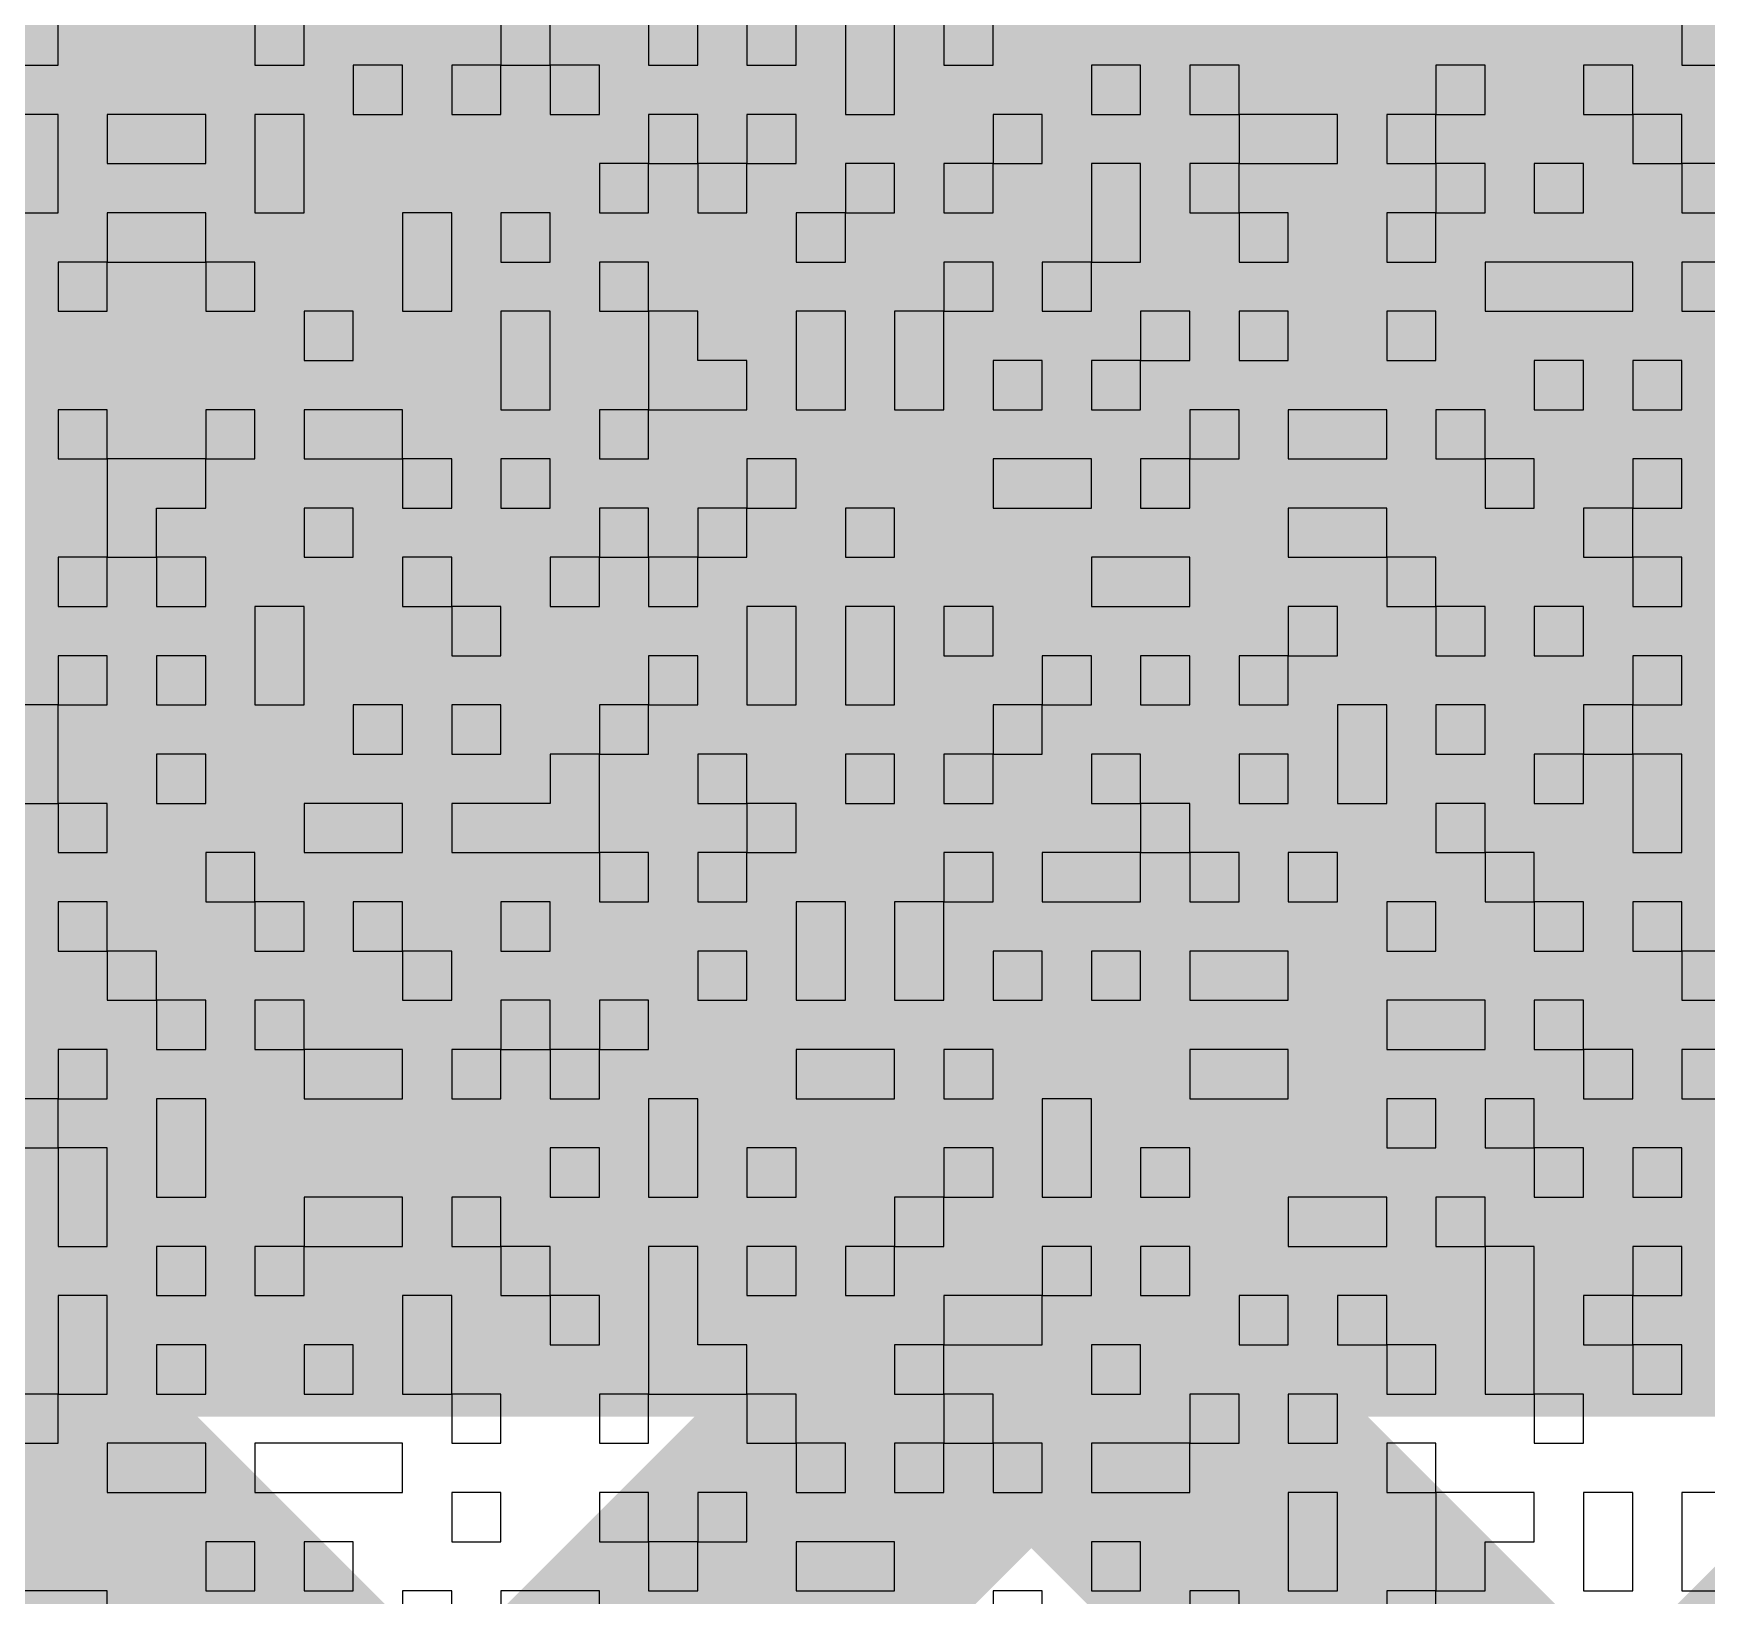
# Model space of a CAD drawing. Header units: millimetres. Extents: x -0.24 to 2.5, y 0 to 2.55.
# Drawn here: x 0.98624 to 1.02667, y 0.44068 to 0.47842 of the extents above; entities that cross this region are included whole.
import ezdxf

# ---------------------------------------------------------------- set-up
doc = ezdxf.new("R2010")
doc.units = ezdxf.units.MM
doc.header["$MEASUREMENT"] = 0
for name, color, linetype in [('BottomLayer', 5, 'Continuous'), ('TopLayer', 1, 'Continuous'), ('TopOverlay', 2, 'Continuous')]:
    doc.layers.add(name, color=color, linetype=linetype)

msp = doc.modelspace()

# ---------------------------------------------------------------- hatches: boundary and pattern name
at = {"layer": 'BottomLayer'}
for points in [[(0.829172, 0.651291), (0.834828, 0.656948), (1.060948, 0.430828), (1.055291, 0.425172)], [(0.829172, 0.623007), (0.834828, 0.628664), (1.037385, 0.426108), (1.031728, 0.420451)], [(0.829172, 0.594723), (0.834828, 0.60038), (1.024719, 0.410489), (1.019062, 0.404832)], [(0.834828, 0.322871), (0.829172, 0.328528), (1.082876, 0.582232), (1.088533, 0.576575)], [(0.834828, 0.294586), (0.829172, 0.300243), (1.096908, 0.56798), (1.102565, 0.562323)], [(0.834828, 0.266302), (0.829172, 0.271959), (1.117172, 0.559959), (1.122828, 0.554302)], [(0.834828, 0.238018), (0.829172, 0.243675), (1.132325, 0.546828), (1.137982, 0.541172)]]:
    msp.add_hatch(color=5, dxfattribs=at).paths.add_polyline_path(points)
at = {"layer": 'TopLayer'}
for points in [[(0.989, 0.445), (1.121, 0.445), (1.121, 0.61), (0.989, 0.61)], [(0.782, 0.445), (1.022, 0.445), (1.022, 0.478), (0.782, 0.478)]]:
    msp.add_hatch(color=1, dxfattribs=at).paths.add_polyline_path(points)

# ---------------------------------------------------------------- linework, layer by layer
at = {"layer": 'TopOverlay'}
for p, q in [((0.986833, 0.477658), (0.986833, 0.478847)), ((0.99159, 0.478847), (0.99159, 0.477658)), ((0.992779, 0.477658), (0.992779, 0.478847)), ((0.997536, 0.478847), (0.997536, 0.477658)), ((0.998725, 0.477658), (0.998725, 0.478847)), ((1.001104, 0.478847), (1.001104, 0.477658)), ((1.002293, 0.477658), (1.002293, 0.478847)), ((1.003482, 0.478847), (1.003482, 0.477658)), ((1.004671, 0.477658), (1.004671, 0.478847)), ((1.005861, 0.478847), (1.005861, 0.477658)), ((1.00705, 0.477658), (1.00705, 0.478847)), ((1.008239, 0.478847), (1.008239, 0.477658)), ((1.009429, 0.477658), (1.009429, 0.478847)), ((1.026078, 0.478847), (1.026078, 0.477658)), ((0.985644, 0.477658), (0.986833, 0.477658)), ((0.99159, 0.477658), (0.992779, 0.477658)), ((0.995158, 0.477658), (0.993968, 0.477658)), ((0.993968, 0.477658), (0.993968, 0.476469)), ((0.995158, 0.476469), (0.995158, 0.477658)), ((0.997536, 0.477658), (0.996347, 0.477658)), ((0.996347, 0.477658), (0.996347, 0.476469)), ((0.997536, 0.477658), (0.998725, 0.477658)), ((0.997536, 0.476469), (0.997536, 0.477658)), ((0.998725, 0.477658), (0.998725, 0.476469)), ((0.999915, 0.477658), (0.998725, 0.477658)), ((0.999915, 0.476469), (0.999915, 0.477658)), ((1.001104, 0.477658), (1.002293, 0.477658)), ((1.003482, 0.477658), (1.004671, 0.477658)), ((1.005861, 0.477658), (1.005861, 0.476469)), ((1.00705, 0.476469), (1.00705, 0.477658)), ((1.008239, 0.477658), (1.009429, 0.477658)), ((1.012996, 0.477658), (1.011807, 0.477658)), ((1.011807, 0.477658), (1.011807, 0.476469)), ((1.012996, 0.476469), (1.012996, 0.477658)), ((1.015375, 0.477658), (1.014186, 0.477658)), ((1.014186, 0.477658), (1.014186, 0.476469)), ((1.015375, 0.476469), (1.015375, 0.477658)), ((1.021321, 0.477658), (1.020132, 0.477658)), ((1.020132, 0.477658), (1.020132, 0.476469)), ((1.021321, 0.476469), (1.021321, 0.477658)), ((1.024889, 0.477658), (1.0237, 0.477658)), ((1.0237, 0.477658), (1.0237, 0.476469)), ((1.024889, 0.476469), (1.024889, 0.477658)), ((1.026078, 0.477658), (1.027267, 0.477658)), ((0.986833, 0.476469), (0.985644, 0.476469)), ((0.986833, 0.47528), (0.986833, 0.476469)), ((0.990401, 0.476469), (0.988022, 0.476469)), ((0.988022, 0.476469), (0.988022, 0.47528)), ((0.990401, 0.47528), (0.990401, 0.476469)), ((0.992779, 0.476469), (0.99159, 0.476469)), ((0.99159, 0.476469), (0.99159, 0.47528)), ((0.992779, 0.47528), (0.992779, 0.476469)), ((0.993968, 0.476469), (0.995158, 0.476469)), ((0.996347, 0.476469), (0.997536, 0.476469)), ((0.998725, 0.476469), (0.999915, 0.476469)), ((1.002293, 0.476469), (1.001104, 0.476469)), ((1.001104, 0.476469), (1.001104, 0.47528)), ((1.002293, 0.47528), (1.002293, 0.476469)), ((1.004671, 0.476469), (1.003482, 0.476469)), ((1.003482, 0.476469), (1.003482, 0.47528)), ((1.004671, 0.47528), (1.004671, 0.476469)), ((1.005861, 0.476469), (1.00705, 0.476469)), ((1.010618, 0.476469), (1.009429, 0.476469)), ((1.009429, 0.476469), (1.009429, 0.47528)), ((1.010618, 0.47528), (1.010618, 0.476469)), ((1.011807, 0.476469), (1.012996, 0.476469)), ((1.014186, 0.476469), (1.015375, 0.476469)), ((1.015375, 0.476469), (1.015375, 0.47528)), ((1.017753, 0.476469), (1.015375, 0.476469)), ((1.017753, 0.47528), (1.017753, 0.476469)), ((1.020132, 0.476469), (1.018943, 0.476469)), ((1.018943, 0.476469), (1.018943, 0.47528)), ((1.020132, 0.476469), (1.021321, 0.476469)), ((1.020132, 0.47528), (1.020132, 0.476469)), ((1.0237, 0.476469), (1.024889, 0.476469)), ((1.024889, 0.476469), (1.024889, 0.47528)), ((1.026078, 0.476469), (1.024889, 0.476469)), ((1.026078, 0.47528), (1.026078, 0.476469)), ((0.986833, 0.47409), (0.986833, 0.47528)), ((0.988022, 0.47528), (0.990401, 0.47528)), ((0.99159, 0.47528), (0.99159, 0.47409)), ((0.992779, 0.47409), (0.992779, 0.47528)), ((1.001104, 0.47528), (0.999915, 0.47528)), ((0.999915, 0.47528), (0.999915, 0.47409)), ((1.001104, 0.47528), (1.002293, 0.47528)), ((1.001104, 0.47409), (1.001104, 0.47528)), ((1.002293, 0.47528), (1.002293, 0.47409)), ((1.003482, 0.47528), (1.002293, 0.47528)), ((1.003482, 0.47528), (1.004671, 0.47528)), ((1.003482, 0.47409), (1.003482, 0.47528)), ((1.00705, 0.47528), (1.005861, 0.47528)), ((1.005861, 0.47528), (1.005861, 0.47409)), ((1.00705, 0.47409), (1.00705, 0.47528)), ((1.009429, 0.47528), (1.008239, 0.47528)), ((1.008239, 0.47528), (1.008239, 0.47409)), ((1.009429, 0.47528), (1.010618, 0.47528)), ((1.009429, 0.47409), (1.009429, 0.47528)), ((1.012996, 0.47528), (1.011807, 0.47528)), ((1.011807, 0.47528), (1.011807, 0.47409)), ((1.012996, 0.47409), (1.012996, 0.47528)), ((1.015375, 0.47528), (1.014186, 0.47528)), ((1.014186, 0.47528), (1.014186, 0.47409)), ((1.015375, 0.47528), (1.017753, 0.47528)), ((1.015375, 0.47409), (1.015375, 0.47528)), ((1.018943, 0.47528), (1.020132, 0.47528)), ((1.020132, 0.47528), (1.020132, 0.47409)), ((1.021321, 0.47528), (1.020132, 0.47528)), ((1.021321, 0.47409), (1.021321, 0.47528)), ((1.0237, 0.47528), (1.02251, 0.47528)), ((1.02251, 0.47528), (1.02251, 0.47409)), ((1.0237, 0.47409), (1.0237, 0.47528)), ((1.024889, 0.47528), (1.026078, 0.47528)), ((1.026078, 0.47528), (1.026078, 0.47409)), ((1.027267, 0.47528), (1.026078, 0.47528)), ((0.985644, 0.47409), (0.986833, 0.47409)), ((0.990401, 0.47409), (0.988022, 0.47409)), ((0.988022, 0.47409), (0.988022, 0.472901)), ((0.990401, 0.472901), (0.990401, 0.47409)), ((0.99159, 0.47409), (0.992779, 0.47409)), ((0.996347, 0.47409), (0.995158, 0.47409)), ((0.995158, 0.47409), (0.995158, 0.472901)), ((0.996347, 0.472901), (0.996347, 0.47409)), ((0.998725, 0.47409), (0.997536, 0.47409)), ((0.997536, 0.47409), (0.997536, 0.472901)), ((0.998725, 0.472901), (0.998725, 0.47409)), ((0.999915, 0.47409), (1.001104, 0.47409)), ((1.002293, 0.47409), (1.003482, 0.47409)), ((1.005861, 0.47409), (1.004671, 0.47409)), ((1.004671, 0.47409), (1.004671, 0.472901)), ((1.005861, 0.47409), (1.00705, 0.47409)), ((1.005861, 0.472901), (1.005861, 0.47409)), ((1.008239, 0.47409), (1.009429, 0.47409)), ((1.011807, 0.47409), (1.011807, 0.472901)), ((1.012996, 0.472901), (1.012996, 0.47409)), ((1.014186, 0.47409), (1.015375, 0.47409)), ((1.015375, 0.47409), (1.015375, 0.472901)), ((1.016564, 0.47409), (1.015375, 0.47409)), ((1.016564, 0.472901), (1.016564, 0.47409)), ((1.020132, 0.47409), (1.018943, 0.47409)), ((1.018943, 0.47409), (1.018943, 0.472901)), ((1.020132, 0.47409), (1.021321, 0.47409)), ((1.020132, 0.472901), (1.020132, 0.47409)), ((1.02251, 0.47409), (1.0237, 0.47409)), ((1.026078, 0.47409), (1.027267, 0.47409)), ((0.988022, 0.472901), (0.986833, 0.472901)), ((0.986833, 0.472901), (0.986833, 0.471712)), ((0.988022, 0.472901), (0.990401, 0.472901)), ((0.988022, 0.471712), (0.988022, 0.472901)), ((0.990401, 0.472901), (0.990401, 0.471712)), ((0.99159, 0.472901), (0.990401, 0.472901)), ((0.99159, 0.471712), (0.99159, 0.472901)), ((0.995158, 0.472901), (0.995158, 0.471712)), ((0.996347, 0.471712), (0.996347, 0.472901)), ((0.997536, 0.472901), (0.998725, 0.472901)), ((1.001104, 0.472901), (0.999915, 0.472901)), ((0.999915, 0.472901), (0.999915, 0.471712)), ((1.001104, 0.471712), (1.001104, 0.472901)), ((1.004671, 0.472901), (1.005861, 0.472901)), ((1.009429, 0.472901), (1.008239, 0.472901)), ((1.008239, 0.472901), (1.008239, 0.471712)), ((1.009429, 0.471712), (1.009429, 0.472901)), ((1.011807, 0.472901), (1.010618, 0.472901)), ((1.010618, 0.472901), (1.010618, 0.471712)), ((1.011807, 0.472901), (1.012996, 0.472901)), ((1.011807, 0.471712), (1.011807, 0.472901)), ((1.015375, 0.472901), (1.016564, 0.472901)), ((1.018943, 0.472901), (1.020132, 0.472901)), ((1.024889, 0.472901), (1.021321, 0.472901)), ((1.021321, 0.472901), (1.021321, 0.471712)), ((1.024889, 0.471712), (1.024889, 0.472901)), ((1.027267, 0.472901), (1.026078, 0.472901)), ((1.026078, 0.472901), (1.026078, 0.471712)), ((0.986833, 0.471712), (0.988022, 0.471712)), ((0.990401, 0.471712), (0.99159, 0.471712)), ((0.993968, 0.471712), (0.992779, 0.471712)), ((0.992779, 0.471712), (0.992779, 0.470523)), ((0.993968, 0.470523), (0.993968, 0.471712)), ((0.995158, 0.471712), (0.996347, 0.471712)), ((0.998725, 0.471712), (0.997536, 0.471712)), ((0.997536, 0.471712), (0.997536, 0.470523)), ((0.998725, 0.470523), (0.998725, 0.471712)), ((0.999915, 0.471712), (1.001104, 0.471712)), ((1.001104, 0.471712), (1.001104, 0.470523)), ((1.002293, 0.471712), (1.001104, 0.471712)), ((1.002293, 0.470523), (1.002293, 0.471712)), ((1.005861, 0.471712), (1.004671, 0.471712)), ((1.004671, 0.471712), (1.004671, 0.470523)), ((1.005861, 0.470523), (1.005861, 0.471712)), ((1.008239, 0.471712), (1.00705, 0.471712)), ((1.00705, 0.471712), (1.00705, 0.470523)), ((1.008239, 0.471712), (1.009429, 0.471712)), ((1.008239, 0.470523), (1.008239, 0.471712)), ((1.010618, 0.471712), (1.011807, 0.471712)), ((1.014186, 0.471712), (1.012996, 0.471712)), ((1.012996, 0.471712), (1.012996, 0.470523)), ((1.014186, 0.470523), (1.014186, 0.471712)), ((1.016564, 0.471712), (1.015375, 0.471712)), ((1.015375, 0.471712), (1.015375, 0.470523)), ((1.016564, 0.470523), (1.016564, 0.471712)), ((1.020132, 0.471712), (1.018943, 0.471712)), ((1.018943, 0.471712), (1.018943, 0.470523)), ((1.020132, 0.470523), (1.020132, 0.471712)), ((1.021321, 0.471712), (1.024889, 0.471712)), ((1.026078, 0.471712), (1.027267, 0.471712)), ((0.992779, 0.470523), (0.993968, 0.470523)), ((0.997536, 0.470523), (0.997536, 0.469333)), ((0.998725, 0.469333), (0.998725, 0.470523)), ((1.001104, 0.470523), (1.001104, 0.469333)), ((1.003482, 0.470523), (1.002293, 0.470523)), ((1.003482, 0.469333), (1.003482, 0.470523)), ((1.004671, 0.470523), (1.004671, 0.469333)), ((1.005861, 0.469333), (1.005861, 0.470523)), ((1.00705, 0.470523), (1.00705, 0.469333)), ((1.008239, 0.469333), (1.008239, 0.470523)), ((1.010618, 0.470523), (1.009429, 0.470523)), ((1.009429, 0.470523), (1.009429, 0.469333)), ((1.010618, 0.469333), (1.010618, 0.470523)), ((1.012996, 0.470523), (1.011807, 0.470523)), ((1.011807, 0.470523), (1.011807, 0.469333)), ((1.012996, 0.470523), (1.014186, 0.470523)), ((1.012996, 0.469333), (1.012996, 0.470523)), ((1.015375, 0.470523), (1.016564, 0.470523)), ((1.018943, 0.470523), (1.020132, 0.470523)), ((1.0237, 0.470523), (1.02251, 0.470523)), ((1.02251, 0.470523), (1.02251, 0.469333)), ((1.0237, 0.469333), (1.0237, 0.470523)), ((1.026078, 0.470523), (1.024889, 0.470523)), ((1.024889, 0.470523), (1.024889, 0.469333)), ((1.026078, 0.469333), (1.026078, 0.470523)), ((0.988022, 0.469333), (0.986833, 0.469333)), ((0.986833, 0.469333), (0.986833, 0.468144)), ((0.988022, 0.468144), (0.988022, 0.469333)), ((0.99159, 0.469333), (0.990401, 0.469333)), ((0.990401, 0.469333), (0.990401, 0.468144)), ((0.99159, 0.468144), (0.99159, 0.469333)), ((0.995158, 0.469333), (0.992779, 0.469333)), ((0.992779, 0.469333), (0.992779, 0.468144)), ((0.995158, 0.468144), (0.995158, 0.469333)), ((0.997536, 0.469333), (0.998725, 0.469333)), ((1.001104, 0.469333), (0.999915, 0.469333)), ((0.999915, 0.469333), (0.999915, 0.468144)), ((1.001104, 0.469333), (1.003482, 0.469333)), ((1.001104, 0.468144), (1.001104, 0.469333)), ((1.004671, 0.469333), (1.005861, 0.469333)), ((1.00705, 0.469333), (1.008239, 0.469333)), ((1.009429, 0.469333), (1.010618, 0.469333)), ((1.011807, 0.469333), (1.012996, 0.469333)), ((1.015375, 0.469333), (1.014186, 0.469333)), ((1.014186, 0.469333), (1.014186, 0.468144)), ((1.015375, 0.468144), (1.015375, 0.469333)), ((1.018943, 0.469333), (1.016564, 0.469333)), ((1.016564, 0.469333), (1.016564, 0.468144)), ((1.018943, 0.468144), (1.018943, 0.469333)), ((1.021321, 0.469333), (1.020132, 0.469333)), ((1.020132, 0.469333), (1.020132, 0.468144)), ((1.021321, 0.468144), (1.021321, 0.469333)), ((1.02251, 0.469333), (1.0237, 0.469333)), ((1.024889, 0.469333), (1.026078, 0.469333)), ((0.986833, 0.468144), (0.988022, 0.468144)), ((0.988022, 0.468144), (0.988022, 0.466955)), ((0.990401, 0.468144), (0.988022, 0.468144)), ((0.990401, 0.468144), (0.99159, 0.468144)), ((0.990401, 0.466955), (0.990401, 0.468144)), ((0.992779, 0.468144), (0.995158, 0.468144)), ((0.995158, 0.468144), (0.995158, 0.466955)), ((0.996347, 0.468144), (0.995158, 0.468144)), ((0.996347, 0.466955), (0.996347, 0.468144)), ((0.998725, 0.468144), (0.997536, 0.468144)), ((0.997536, 0.468144), (0.997536, 0.466955)), ((0.998725, 0.466955), (0.998725, 0.468144)), ((0.999915, 0.468144), (1.001104, 0.468144)), ((1.004671, 0.468144), (1.003482, 0.468144)), ((1.003482, 0.468144), (1.003482, 0.466955)), ((1.004671, 0.466955), (1.004671, 0.468144)), ((1.011807, 0.468144), (1.009429, 0.468144)), ((1.009429, 0.468144), (1.009429, 0.466955)), ((1.011807, 0.466955), (1.011807, 0.468144)), ((1.014186, 0.468144), (1.012996, 0.468144)), ((1.012996, 0.468144), (1.012996, 0.466955)), ((1.014186, 0.468144), (1.015375, 0.468144)), ((1.014186, 0.466955), (1.014186, 0.468144)), ((1.016564, 0.468144), (1.018943, 0.468144)), ((1.020132, 0.468144), (1.021321, 0.468144)), ((1.021321, 0.468144), (1.021321, 0.466955)), ((1.02251, 0.468144), (1.021321, 0.468144)), ((1.02251, 0.466955), (1.02251, 0.468144)), ((1.026078, 0.468144), (1.024889, 0.468144)), ((1.024889, 0.468144), (1.024889, 0.466955)), ((1.026078, 0.466955), (1.026078, 0.468144)), ((0.988022, 0.466955), (0.988022, 0.465766)), ((0.989211, 0.465766), (0.989211, 0.466955)), ((0.989211, 0.466955), (0.990401, 0.466955)), ((0.993968, 0.466955), (0.992779, 0.466955)), ((0.992779, 0.466955), (0.992779, 0.465766)), ((0.993968, 0.465766), (0.993968, 0.466955)), ((0.995158, 0.466955), (0.996347, 0.466955)), ((0.997536, 0.466955), (0.998725, 0.466955)), ((1.001104, 0.466955), (0.999915, 0.466955)), ((0.999915, 0.466955), (0.999915, 0.465766)), ((1.001104, 0.465766), (1.001104, 0.466955)), ((1.003482, 0.466955), (1.002293, 0.466955)), ((1.002293, 0.466955), (1.002293, 0.465766)), ((1.003482, 0.466955), (1.004671, 0.466955)), ((1.003482, 0.465766), (1.003482, 0.466955)), ((1.00705, 0.466955), (1.005861, 0.466955)), ((1.005861, 0.466955), (1.005861, 0.465766)), ((1.00705, 0.465766), (1.00705, 0.466955)), ((1.009429, 0.466955), (1.011807, 0.466955)), ((1.012996, 0.466955), (1.014186, 0.466955)), ((1.018943, 0.466955), (1.016564, 0.466955)), ((1.016564, 0.466955), (1.016564, 0.465766)), ((1.018943, 0.465766), (1.018943, 0.466955)), ((1.021321, 0.466955), (1.02251, 0.466955)), ((1.024889, 0.466955), (1.0237, 0.466955)), ((1.0237, 0.466955), (1.0237, 0.465766)), ((1.024889, 0.466955), (1.026078, 0.466955)), ((1.024889, 0.465766), (1.024889, 0.466955)), ((0.988022, 0.465766), (0.986833, 0.465766)), ((0.986833, 0.465766), (0.986833, 0.464576)), ((0.988022, 0.465766), (0.989211, 0.465766)), ((0.988022, 0.464576), (0.988022, 0.465766)), ((0.989211, 0.465766), (0.989211, 0.464576)), ((0.990401, 0.465766), (0.989211, 0.465766)), ((0.990401, 0.464576), (0.990401, 0.465766)), ((0.992779, 0.465766), (0.993968, 0.465766)), ((0.996347, 0.465766), (0.995158, 0.465766)), ((0.995158, 0.465766), (0.995158, 0.464576)), ((0.996347, 0.464576), (0.996347, 0.465766)), ((0.999915, 0.465766), (0.998725, 0.465766)), ((0.998725, 0.465766), (0.998725, 0.464576)), ((0.999915, 0.465766), (1.001104, 0.465766)), ((0.999915, 0.464576), (0.999915, 0.465766)), ((1.001104, 0.465766), (1.001104, 0.464576)), ((1.002293, 0.465766), (1.001104, 0.465766)), ((1.002293, 0.465766), (1.003482, 0.465766)), ((1.002293, 0.464576), (1.002293, 0.465766)), ((1.005861, 0.465766), (1.00705, 0.465766)), ((1.014186, 0.465766), (1.011807, 0.465766)), ((1.011807, 0.465766), (1.011807, 0.464576)), ((1.014186, 0.464576), (1.014186, 0.465766)), ((1.016564, 0.465766), (1.018943, 0.465766)), ((1.018943, 0.465766), (1.018943, 0.464576)), ((1.020132, 0.465766), (1.018943, 0.465766)), ((1.020132, 0.464576), (1.020132, 0.465766)), ((1.0237, 0.465766), (1.024889, 0.465766)), ((1.024889, 0.465766), (1.024889, 0.464576)), ((1.026078, 0.465766), (1.024889, 0.465766)), ((1.026078, 0.464576), (1.026078, 0.465766)), ((0.986833, 0.464576), (0.988022, 0.464576)), ((0.989211, 0.464576), (0.990401, 0.464576)), ((0.992779, 0.464576), (0.99159, 0.464576)), ((0.99159, 0.464576), (0.99159, 0.463387)), ((0.992779, 0.463387), (0.992779, 0.464576)), ((0.995158, 0.464576), (0.996347, 0.464576)), ((0.996347, 0.464576), (0.996347, 0.463387)), ((0.997536, 0.464576), (0.996347, 0.464576)), ((0.997536, 0.463387), (0.997536, 0.464576)), ((0.998725, 0.464576), (0.999915, 0.464576)), ((1.001104, 0.464576), (1.002293, 0.464576)), ((1.004671, 0.464576), (1.003482, 0.464576)), ((1.003482, 0.464576), (1.003482, 0.463387)), ((1.004671, 0.463387), (1.004671, 0.464576)), ((1.00705, 0.464576), (1.005861, 0.464576)), ((1.005861, 0.464576), (1.005861, 0.463387)), ((1.00705, 0.463387), (1.00705, 0.464576)), ((1.009429, 0.464576), (1.008239, 0.464576)), ((1.008239, 0.464576), (1.008239, 0.463387)), ((1.009429, 0.463387), (1.009429, 0.464576)), ((1.011807, 0.464576), (1.014186, 0.464576)), ((1.017753, 0.464576), (1.016564, 0.464576)), ((1.016564, 0.464576), (1.016564, 0.463387)), ((1.017753, 0.463387), (1.017753, 0.464576)), ((1.018943, 0.464576), (1.020132, 0.464576)), ((1.020132, 0.464576), (1.020132, 0.463387)), ((1.021321, 0.464576), (1.020132, 0.464576)), ((1.021321, 0.463387), (1.021321, 0.464576)), ((1.0237, 0.464576), (1.02251, 0.464576)), ((1.02251, 0.464576), (1.02251, 0.463387)), ((1.0237, 0.463387), (1.0237, 0.464576)), ((1.024889, 0.464576), (1.026078, 0.464576)), ((0.988022, 0.463387), (0.986833, 0.463387)), ((0.986833, 0.463387), (0.986833, 0.462198)), ((0.988022, 0.462198), (0.988022, 0.463387)), ((0.990401, 0.463387), (0.989211, 0.463387)), ((0.989211, 0.463387), (0.989211, 0.462198)), ((0.990401, 0.462198), (0.990401, 0.463387)), ((0.99159, 0.463387), (0.99159, 0.462198)), ((0.992779, 0.462198), (0.992779, 0.463387)), ((0.996347, 0.463387), (0.997536, 0.463387)), ((1.002293, 0.463387), (1.001104, 0.463387)), ((1.001104, 0.463387), (1.001104, 0.462198)), ((1.002293, 0.462198), (1.002293, 0.463387)), ((1.003482, 0.463387), (1.003482, 0.462198)), ((1.004671, 0.462198), (1.004671, 0.463387)), ((1.005861, 0.463387), (1.005861, 0.462198)), ((1.00705, 0.462198), (1.00705, 0.463387)), ((1.008239, 0.463387), (1.009429, 0.463387)), ((1.011807, 0.463387), (1.010618, 0.463387)), ((1.010618, 0.463387), (1.010618, 0.462198)), ((1.011807, 0.462198), (1.011807, 0.463387)), ((1.014186, 0.463387), (1.012996, 0.463387)), ((1.012996, 0.463387), (1.012996, 0.462198)), ((1.014186, 0.462198), (1.014186, 0.463387)), ((1.016564, 0.463387), (1.015375, 0.463387)), ((1.015375, 0.463387), (1.015375, 0.462198)), ((1.016564, 0.463387), (1.017753, 0.463387)), ((1.016564, 0.462198), (1.016564, 0.463387)), ((1.020132, 0.463387), (1.021321, 0.463387)), ((1.02251, 0.463387), (1.0237, 0.463387)), ((1.026078, 0.463387), (1.024889, 0.463387)), ((1.024889, 0.463387), (1.024889, 0.462198)), ((1.026078, 0.462198), (1.026078, 0.463387)), ((0.986833, 0.462198), (0.984454, 0.462198)), ((0.986833, 0.462198), (0.988022, 0.462198)), ((0.986833, 0.461008), (0.986833, 0.462198)), ((0.989211, 0.462198), (0.990401, 0.462198)), ((0.99159, 0.462198), (0.992779, 0.462198)), ((0.995158, 0.462198), (0.993968, 0.462198)), ((0.993968, 0.462198), (0.993968, 0.461008)), ((0.995158, 0.461008), (0.995158, 0.462198)), ((0.997536, 0.462198), (0.996347, 0.462198)), ((0.996347, 0.462198), (0.996347, 0.461008)), ((0.997536, 0.461008), (0.997536, 0.462198)), ((1.001104, 0.462198), (0.999915, 0.462198)), ((0.999915, 0.462198), (0.999915, 0.461008)), ((1.001104, 0.462198), (1.002293, 0.462198)), ((1.001104, 0.461008), (1.001104, 0.462198)), ((1.003482, 0.462198), (1.004671, 0.462198)), ((1.005861, 0.462198), (1.00705, 0.462198)), ((1.010618, 0.462198), (1.009429, 0.462198)), ((1.009429, 0.462198), (1.009429, 0.461008)), ((1.010618, 0.462198), (1.011807, 0.462198)), ((1.010618, 0.461008), (1.010618, 0.462198)), ((1.012996, 0.462198), (1.014186, 0.462198)), ((1.015375, 0.462198), (1.016564, 0.462198)), ((1.018943, 0.462198), (1.017753, 0.462198)), ((1.017753, 0.462198), (1.017753, 0.461008)), ((1.018943, 0.461008), (1.018943, 0.462198)), ((1.021321, 0.462198), (1.020132, 0.462198)), ((1.020132, 0.462198), (1.020132, 0.461008)), ((1.021321, 0.461008), (1.021321, 0.462198)), ((1.024889, 0.462198), (1.0237, 0.462198)), ((1.0237, 0.462198), (1.0237, 0.461008)), ((1.024889, 0.462198), (1.026078, 0.462198)), ((1.024889, 0.461008), (1.024889, 0.462198)), ((0.986833, 0.459819), (0.986833, 0.461008)), ((0.990401, 0.461008), (0.989211, 0.461008)), ((0.989211, 0.461008), (0.989211, 0.459819)), ((0.990401, 0.459819), (0.990401, 0.461008)), ((0.993968, 0.461008), (0.995158, 0.461008)), ((0.996347, 0.461008), (0.997536, 0.461008)), ((0.999915, 0.461008), (0.998725, 0.461008)), ((0.998725, 0.461008), (0.998725, 0.459819)), ((0.999915, 0.461008), (1.001104, 0.461008)), ((0.999915, 0.459819), (0.999915, 0.461008)), ((1.003482, 0.461008), (1.002293, 0.461008)), ((1.002293, 0.461008), (1.002293, 0.459819)), ((1.003482, 0.459819), (1.003482, 0.461008)), ((1.00705, 0.461008), (1.005861, 0.461008)), ((1.005861, 0.461008), (1.005861, 0.459819)), ((1.00705, 0.459819), (1.00705, 0.461008)), ((1.009429, 0.461008), (1.008239, 0.461008)), ((1.008239, 0.461008), (1.008239, 0.459819)), ((1.009429, 0.461008), (1.010618, 0.461008)), ((1.009429, 0.459819), (1.009429, 0.461008)), ((1.012996, 0.461008), (1.011807, 0.461008)), ((1.011807, 0.461008), (1.011807, 0.459819)), ((1.012996, 0.459819), (1.012996, 0.461008)), ((1.016564, 0.461008), (1.015375, 0.461008)), ((1.015375, 0.461008), (1.015375, 0.459819)), ((1.016564, 0.459819), (1.016564, 0.461008)), ((1.017753, 0.461008), (1.017753, 0.459819)), ((1.018943, 0.459819), (1.018943, 0.461008)), ((1.020132, 0.461008), (1.021321, 0.461008)), ((1.0237, 0.461008), (1.02251, 0.461008)), ((1.02251, 0.461008), (1.02251, 0.459819)), ((1.0237, 0.459819), (1.0237, 0.461008)), ((1.0237, 0.461008), (1.024889, 0.461008)), ((1.024889, 0.461008), (1.024889, 0.459819)), ((1.026078, 0.461008), (1.024889, 0.461008)), ((1.026078, 0.459819), (1.026078, 0.461008)), ((0.985644, 0.459819), (0.986833, 0.459819)), ((0.986833, 0.459819), (0.986833, 0.45863)), ((0.988022, 0.459819), (0.986833, 0.459819)), ((0.988022, 0.45863), (0.988022, 0.459819)), ((0.989211, 0.459819), (0.990401, 0.459819)), ((0.995158, 0.459819), (0.992779, 0.459819)), ((0.992779, 0.459819), (0.992779, 0.45863)), ((0.995158, 0.45863), (0.995158, 0.459819)), ((0.998725, 0.459819), (0.996347, 0.459819)), ((0.996347, 0.459819), (0.996347, 0.45863)), ((0.999915, 0.45863), (0.999915, 0.459819)), ((1.002293, 0.459819), (1.003482, 0.459819)), ((1.003482, 0.459819), (1.003482, 0.45863)), ((1.004671, 0.459819), (1.003482, 0.459819)), ((1.004671, 0.45863), (1.004671, 0.459819)), ((1.005861, 0.459819), (1.00705, 0.459819)), ((1.008239, 0.459819), (1.009429, 0.459819)), ((1.011807, 0.459819), (1.012996, 0.459819)), ((1.012996, 0.459819), (1.012996, 0.45863)), ((1.014186, 0.459819), (1.012996, 0.459819)), ((1.014186, 0.45863), (1.014186, 0.459819)), ((1.015375, 0.459819), (1.016564, 0.459819)), ((1.017753, 0.459819), (1.018943, 0.459819)), ((1.021321, 0.459819), (1.020132, 0.459819)), ((1.020132, 0.459819), (1.020132, 0.45863)), ((1.021321, 0.45863), (1.021321, 0.459819)), ((1.02251, 0.459819), (1.0237, 0.459819)), ((1.024889, 0.459819), (1.024889, 0.45863)), ((1.026078, 0.45863), (1.026078, 0.459819)), ((0.986833, 0.45863), (0.988022, 0.45863)), ((0.99159, 0.45863), (0.990401, 0.45863)), ((0.990401, 0.45863), (0.990401, 0.457441)), ((0.99159, 0.457441), (0.99159, 0.45863)), ((0.992779, 0.45863), (0.995158, 0.45863)), ((0.996347, 0.45863), (0.999915, 0.45863)), ((0.999915, 0.45863), (0.999915, 0.457441)), ((1.001104, 0.45863), (0.999915, 0.45863)), ((1.001104, 0.457441), (1.001104, 0.45863)), ((1.003482, 0.45863), (1.002293, 0.45863)), ((1.002293, 0.45863), (1.002293, 0.457441)), ((1.003482, 0.45863), (1.004671, 0.45863)), ((1.003482, 0.457441), (1.003482, 0.45863)), ((1.009429, 0.45863), (1.008239, 0.45863)), ((1.008239, 0.45863), (1.008239, 0.457441)), ((1.009429, 0.457441), (1.009429, 0.45863)), ((1.012996, 0.45863), (1.010618, 0.45863)), ((1.010618, 0.45863), (1.010618, 0.457441)), ((1.012996, 0.45863), (1.014186, 0.45863)), ((1.012996, 0.457441), (1.012996, 0.45863)), ((1.014186, 0.45863), (1.014186, 0.457441)), ((1.015375, 0.45863), (1.014186, 0.45863)), ((1.015375, 0.457441), (1.015375, 0.45863)), ((1.017753, 0.45863), (1.016564, 0.45863)), ((1.016564, 0.45863), (1.016564, 0.457441)), ((1.017753, 0.457441), (1.017753, 0.45863)), ((1.020132, 0.45863), (1.021321, 0.45863)), ((1.021321, 0.45863), (1.021321, 0.457441)), ((1.02251, 0.45863), (1.021321, 0.45863)), ((1.02251, 0.457441), (1.02251, 0.45863)), ((1.024889, 0.45863), (1.026078, 0.45863)), ((0.988022, 0.457441), (0.986833, 0.457441)), ((0.986833, 0.457441), (0.986833, 0.456251)), ((0.988022, 0.456251), (0.988022, 0.457441)), ((0.990401, 0.457441), (0.99159, 0.457441)), ((0.99159, 0.457441), (0.99159, 0.456251)), ((0.992779, 0.457441), (0.99159, 0.457441)), ((0.992779, 0.456251), (0.992779, 0.457441)), ((0.995158, 0.457441), (0.993968, 0.457441)), ((0.993968, 0.457441), (0.993968, 0.456251)), ((0.995158, 0.456251), (0.995158, 0.457441)), ((0.998725, 0.457441), (0.997536, 0.457441)), ((0.997536, 0.457441), (0.997536, 0.456251)), ((0.998725, 0.456251), (0.998725, 0.457441)), ((0.999915, 0.457441), (1.001104, 0.457441)), ((1.002293, 0.457441), (1.003482, 0.457441)), ((1.005861, 0.457441), (1.004671, 0.457441)), ((1.004671, 0.457441), (1.004671, 0.456251)), ((1.005861, 0.456251), (1.005861, 0.457441)), ((1.008239, 0.457441), (1.00705, 0.457441)), ((1.00705, 0.457441), (1.00705, 0.456251)), ((1.008239, 0.457441), (1.009429, 0.457441)), ((1.008239, 0.456251), (1.008239, 0.457441)), ((1.010618, 0.457441), (1.012996, 0.457441)), ((1.014186, 0.457441), (1.015375, 0.457441)), ((1.016564, 0.457441), (1.017753, 0.457441)), ((1.020132, 0.457441), (1.018943, 0.457441)), ((1.018943, 0.457441), (1.018943, 0.456251)), ((1.020132, 0.456251), (1.020132, 0.457441)), ((1.021321, 0.457441), (1.02251, 0.457441)), ((1.02251, 0.457441), (1.02251, 0.456251)), ((1.0237, 0.457441), (1.02251, 0.457441)), ((1.0237, 0.456251), (1.0237, 0.457441)), ((1.026078, 0.457441), (1.024889, 0.457441)), ((1.024889, 0.457441), (1.024889, 0.456251)), ((1.026078, 0.456251), (1.026078, 0.457441)), ((0.986833, 0.456251), (0.988022, 0.456251)), ((0.988022, 0.456251), (0.988022, 0.455062)), ((0.989211, 0.456251), (0.988022, 0.456251)), ((0.989211, 0.455062), (0.989211, 0.456251)), ((0.99159, 0.456251), (0.992779, 0.456251)), ((0.993968, 0.456251), (0.995158, 0.456251)), ((0.995158, 0.456251), (0.995158, 0.455062)), ((0.996347, 0.456251), (0.995158, 0.456251)), ((0.996347, 0.455062), (0.996347, 0.456251)), ((0.997536, 0.456251), (0.998725, 0.456251)), ((1.003482, 0.456251), (1.002293, 0.456251)), ((1.002293, 0.456251), (1.002293, 0.455062)), ((1.003482, 0.455062), (1.003482, 0.456251)), ((1.004671, 0.456251), (1.004671, 0.455062)), ((1.005861, 0.455062), (1.005861, 0.456251)), ((1.00705, 0.456251), (1.00705, 0.455062)), ((1.008239, 0.455062), (1.008239, 0.456251)), ((1.010618, 0.456251), (1.009429, 0.456251)), ((1.009429, 0.456251), (1.009429, 0.455062)), ((1.010618, 0.455062), (1.010618, 0.456251)), ((1.012996, 0.456251), (1.011807, 0.456251)), ((1.011807, 0.456251), (1.011807, 0.455062)), ((1.012996, 0.455062), (1.012996, 0.456251)), ((1.016564, 0.456251), (1.014186, 0.456251)), ((1.014186, 0.456251), (1.014186, 0.455062)), ((1.016564, 0.455062), (1.016564, 0.456251)), ((1.018943, 0.456251), (1.020132, 0.456251)), ((1.02251, 0.456251), (1.0237, 0.456251)), ((1.024889, 0.456251), (1.026078, 0.456251)), ((1.026078, 0.456251), (1.026078, 0.455062)), ((1.027267, 0.456251), (1.026078, 0.456251)), ((0.988022, 0.455062), (0.989211, 0.455062)), ((0.989211, 0.455062), (0.989211, 0.453873)), ((0.990401, 0.455062), (0.989211, 0.455062)), ((0.990401, 0.453873), (0.990401, 0.455062)), ((0.992779, 0.455062), (0.99159, 0.455062)), ((0.99159, 0.455062), (0.99159, 0.453873)), ((0.992779, 0.453873), (0.992779, 0.455062)), ((0.995158, 0.455062), (0.996347, 0.455062)), ((0.998725, 0.455062), (0.997536, 0.455062)), ((0.997536, 0.455062), (0.997536, 0.453873)), ((0.998725, 0.453873), (0.998725, 0.455062)), ((1.001104, 0.455062), (0.999915, 0.455062)), ((0.999915, 0.455062), (0.999915, 0.453873)), ((1.001104, 0.453873), (1.001104, 0.455062)), ((1.002293, 0.455062), (1.003482, 0.455062)), ((1.004671, 0.455062), (1.005861, 0.455062)), ((1.00705, 0.455062), (1.008239, 0.455062)), ((1.009429, 0.455062), (1.010618, 0.455062)), ((1.011807, 0.455062), (1.012996, 0.455062)), ((1.014186, 0.455062), (1.016564, 0.455062)), ((1.021321, 0.455062), (1.018943, 0.455062)), ((1.018943, 0.455062), (1.018943, 0.453873)), ((1.021321, 0.453873), (1.021321, 0.455062)), ((1.0237, 0.455062), (1.02251, 0.455062)), ((1.02251, 0.455062), (1.02251, 0.453873)), ((1.0237, 0.453873), (1.0237, 0.455062)), ((1.026078, 0.455062), (1.027267, 0.455062)), ((0.988022, 0.453873), (0.986833, 0.453873)), ((0.986833, 0.453873), (0.986833, 0.452684)), ((0.988022, 0.452684), (0.988022, 0.453873)), ((0.989211, 0.453873), (0.990401, 0.453873)), ((0.99159, 0.453873), (0.992779, 0.453873)), ((0.992779, 0.453873), (0.992779, 0.452684)), ((0.995158, 0.453873), (0.992779, 0.453873)), ((0.995158, 0.452684), (0.995158, 0.453873)), ((0.997536, 0.453873), (0.996347, 0.453873)), ((0.996347, 0.453873), (0.996347, 0.452684)), ((0.997536, 0.453873), (0.998725, 0.453873)), ((0.997536, 0.452684), (0.997536, 0.453873)), ((0.998725, 0.453873), (0.998725, 0.452684)), ((0.999915, 0.453873), (0.998725, 0.453873)), ((0.999915, 0.453873), (1.001104, 0.453873)), ((0.999915, 0.452684), (0.999915, 0.453873)), ((1.00705, 0.453873), (1.004671, 0.453873)), ((1.004671, 0.453873), (1.004671, 0.452684)), ((1.00705, 0.452684), (1.00705, 0.453873)), ((1.009429, 0.453873), (1.008239, 0.453873)), ((1.008239, 0.453873), (1.008239, 0.452684)), ((1.009429, 0.452684), (1.009429, 0.453873)), ((1.016564, 0.453873), (1.014186, 0.453873)), ((1.014186, 0.453873), (1.014186, 0.452684)), ((1.016564, 0.452684), (1.016564, 0.453873)), ((1.018943, 0.453873), (1.021321, 0.453873)), ((1.02251, 0.453873), (1.0237, 0.453873)), ((1.0237, 0.453873), (1.0237, 0.452684)), ((1.024889, 0.453873), (1.0237, 0.453873)), ((1.024889, 0.452684), (1.024889, 0.453873)), ((1.027267, 0.453873), (1.026078, 0.453873)), ((1.026078, 0.453873), (1.026078, 0.452684)), ((0.986833, 0.452684), (0.985644, 0.452684)), ((0.986833, 0.452684), (0.988022, 0.452684)), ((0.986833, 0.451495), (0.986833, 0.452684)), ((0.990401, 0.452684), (0.989211, 0.452684)), ((0.989211, 0.452684), (0.989211, 0.451495)), ((0.990401, 0.451495), (0.990401, 0.452684)), ((0.992779, 0.452684), (0.995158, 0.452684)), ((0.996347, 0.452684), (0.997536, 0.452684)), ((0.998725, 0.452684), (0.999915, 0.452684)), ((1.002293, 0.452684), (1.001104, 0.452684)), ((1.001104, 0.452684), (1.001104, 0.451495)), ((1.002293, 0.451495), (1.002293, 0.452684)), ((1.004671, 0.452684), (1.00705, 0.452684)), ((1.008239, 0.452684), (1.009429, 0.452684)), ((1.011807, 0.452684), (1.010618, 0.452684)), ((1.010618, 0.452684), (1.010618, 0.451495)), ((1.011807, 0.451495), (1.011807, 0.452684)), ((1.014186, 0.452684), (1.016564, 0.452684)), ((1.020132, 0.452684), (1.018943, 0.452684)), ((1.018943, 0.452684), (1.018943, 0.451495)), ((1.020132, 0.451495), (1.020132, 0.452684)), ((1.02251, 0.452684), (1.021321, 0.452684)), ((1.021321, 0.452684), (1.021321, 0.451495)), ((1.02251, 0.451495), (1.02251, 0.452684)), ((1.0237, 0.452684), (1.024889, 0.452684)), ((1.026078, 0.452684), (1.027267, 0.452684)), ((0.985644, 0.451495), (0.986833, 0.451495)), ((0.986833, 0.451495), (0.986833, 0.450305)), ((0.988022, 0.451495), (0.986833, 0.451495)), ((0.988022, 0.450305), (0.988022, 0.451495)), ((0.989211, 0.451495), (0.989211, 0.450305)), ((0.990401, 0.450305), (0.990401, 0.451495)), ((0.999915, 0.451495), (0.998725, 0.451495)), ((0.998725, 0.451495), (0.998725, 0.450305)), ((0.999915, 0.450305), (0.999915, 0.451495)), ((1.001104, 0.451495), (1.001104, 0.450305)), ((1.002293, 0.450305), (1.002293, 0.451495)), ((1.004671, 0.451495), (1.003482, 0.451495)), ((1.003482, 0.451495), (1.003482, 0.450305)), ((1.004671, 0.450305), (1.004671, 0.451495)), ((1.009429, 0.451495), (1.008239, 0.451495)), ((1.008239, 0.451495), (1.008239, 0.450305)), ((1.009429, 0.450305), (1.009429, 0.451495)), ((1.010618, 0.451495), (1.010618, 0.450305)), ((1.011807, 0.450305), (1.011807, 0.451495)), ((1.014186, 0.451495), (1.012996, 0.451495)), ((1.012996, 0.451495), (1.012996, 0.450305)), ((1.014186, 0.450305), (1.014186, 0.451495)), ((1.018943, 0.451495), (1.020132, 0.451495)), ((1.021321, 0.451495), (1.02251, 0.451495)), ((1.02251, 0.451495), (1.02251, 0.450305)), ((1.0237, 0.451495), (1.02251, 0.451495)), ((1.0237, 0.450305), (1.0237, 0.451495)), ((1.026078, 0.451495), (1.024889, 0.451495)), ((1.024889, 0.451495), (1.024889, 0.450305)), ((1.026078, 0.450305), (1.026078, 0.451495)), ((0.986833, 0.450305), (0.986833, 0.449116)), ((0.988022, 0.449116), (0.988022, 0.450305)), ((0.989211, 0.450305), (0.990401, 0.450305)), ((0.995158, 0.450305), (0.992779, 0.450305)), ((0.992779, 0.450305), (0.992779, 0.449116)), ((0.995158, 0.449116), (0.995158, 0.450305)), ((0.997536, 0.450305), (0.996347, 0.450305)), ((0.996347, 0.450305), (0.996347, 0.449116)), ((0.997536, 0.449116), (0.997536, 0.450305)), ((0.998725, 0.450305), (0.999915, 0.450305)), ((1.001104, 0.450305), (1.002293, 0.450305)), ((1.003482, 0.450305), (1.004671, 0.450305)), ((1.008239, 0.450305), (1.00705, 0.450305)), ((1.00705, 0.450305), (1.00705, 0.449116)), ((1.008239, 0.450305), (1.009429, 0.450305)), ((1.008239, 0.449116), (1.008239, 0.450305)), ((1.010618, 0.450305), (1.011807, 0.450305)), ((1.012996, 0.450305), (1.014186, 0.450305)), ((1.018943, 0.450305), (1.016564, 0.450305)), ((1.016564, 0.450305), (1.016564, 0.449116)), ((1.018943, 0.449116), (1.018943, 0.450305)), ((1.021321, 0.450305), (1.020132, 0.450305)), ((1.020132, 0.450305), (1.020132, 0.449116)), ((1.021321, 0.449116), (1.021321, 0.450305)), ((1.02251, 0.450305), (1.0237, 0.450305)), ((1.024889, 0.450305), (1.026078, 0.450305)), ((0.986833, 0.449116), (0.988022, 0.449116)), ((0.990401, 0.449116), (0.989211, 0.449116)), ((0.989211, 0.449116), (0.989211, 0.447927)), ((0.990401, 0.447927), (0.990401, 0.449116)), ((0.992779, 0.449116), (0.99159, 0.449116)), ((0.99159, 0.449116), (0.99159, 0.447927)), ((0.992779, 0.449116), (0.995158, 0.449116)), ((0.992779, 0.447927), (0.992779, 0.449116)), ((0.996347, 0.449116), (0.997536, 0.449116)), ((0.997536, 0.449116), (0.997536, 0.447927)), ((0.998725, 0.449116), (0.997536, 0.449116)), ((0.998725, 0.447927), (0.998725, 0.449116)), ((1.002293, 0.449116), (1.001104, 0.449116)), ((1.001104, 0.449116), (1.001104, 0.447927)), ((1.002293, 0.447927), (1.002293, 0.449116)), ((1.004671, 0.449116), (1.003482, 0.449116)), ((1.003482, 0.449116), (1.003482, 0.447927)), ((1.004671, 0.447927), (1.004671, 0.449116)), ((1.00705, 0.449116), (1.005861, 0.449116)), ((1.005861, 0.449116), (1.005861, 0.447927)), ((1.00705, 0.449116), (1.008239, 0.449116)), ((1.00705, 0.447927), (1.00705, 0.449116)), ((1.011807, 0.449116), (1.010618, 0.449116)), ((1.010618, 0.449116), (1.010618, 0.447927)), ((1.011807, 0.447927), (1.011807, 0.449116)), ((1.014186, 0.449116), (1.012996, 0.449116)), ((1.012996, 0.449116), (1.012996, 0.447927)), ((1.014186, 0.447927), (1.014186, 0.449116)), ((1.016564, 0.449116), (1.018943, 0.449116)), ((1.020132, 0.449116), (1.021321, 0.449116)), ((1.021321, 0.449116), (1.021321, 0.447927)), ((1.02251, 0.449116), (1.021321, 0.449116)), ((1.02251, 0.447927), (1.02251, 0.449116)), ((1.026078, 0.449116), (1.024889, 0.449116)), ((1.024889, 0.449116), (1.024889, 0.447927)), ((1.026078, 0.447927), (1.026078, 0.449116)), ((0.988022, 0.447927), (0.986833, 0.447927)), ((0.986833, 0.447927), (0.986833, 0.446738)), ((0.988022, 0.446738), (0.988022, 0.447927)), ((0.989211, 0.447927), (0.990401, 0.447927)), ((0.99159, 0.447927), (0.992779, 0.447927)), ((0.996347, 0.447927), (0.995158, 0.447927)), ((0.995158, 0.447927), (0.995158, 0.446738)), ((0.996347, 0.446738), (0.996347, 0.447927)), ((0.997536, 0.447927), (0.998725, 0.447927)), ((0.998725, 0.447927), (0.998725, 0.446738)), ((0.999915, 0.447927), (0.998725, 0.447927)), ((0.999915, 0.446738), (0.999915, 0.447927)), ((1.001104, 0.447927), (1.001104, 0.446738)), ((1.002293, 0.446738), (1.002293, 0.447927)), ((1.003482, 0.447927), (1.004671, 0.447927)), ((1.005861, 0.447927), (1.00705, 0.447927)), ((1.010618, 0.447927), (1.008239, 0.447927)), ((1.008239, 0.447927), (1.008239, 0.446738)), ((1.010618, 0.447927), (1.011807, 0.447927)), ((1.010618, 0.446738), (1.010618, 0.447927)), ((1.012996, 0.447927), (1.014186, 0.447927)), ((1.016564, 0.447927), (1.015375, 0.447927)), ((1.015375, 0.447927), (1.015375, 0.446738)), ((1.016564, 0.446738), (1.016564, 0.447927)), ((1.018943, 0.447927), (1.017753, 0.447927)), ((1.017753, 0.447927), (1.017753, 0.446738)), ((1.018943, 0.446738), (1.018943, 0.447927)), ((1.021321, 0.447927), (1.021321, 0.446738)), ((1.02251, 0.446738), (1.02251, 0.447927)), ((1.024889, 0.447927), (1.0237, 0.447927)), ((1.0237, 0.447927), (1.0237, 0.446738)), ((1.024889, 0.447927), (1.026078, 0.447927)), ((1.024889, 0.446738), (1.024889, 0.447927)), ((0.986833, 0.446738), (0.986833, 0.445548)), ((0.988022, 0.445548), (0.988022, 0.446738)), ((0.990401, 0.446738), (0.989211, 0.446738)), ((0.989211, 0.446738), (0.989211, 0.445548)), ((0.990401, 0.445548), (0.990401, 0.446738)), ((0.993968, 0.446738), (0.992779, 0.446738)), ((0.992779, 0.446738), (0.992779, 0.445548)), ((0.993968, 0.445548), (0.993968, 0.446738)), ((0.995158, 0.446738), (0.995158, 0.445548)), ((0.996347, 0.445548), (0.996347, 0.446738)), ((0.998725, 0.446738), (0.999915, 0.446738)), ((1.001104, 0.446738), (1.001104, 0.445548)), ((1.003482, 0.446738), (1.002293, 0.446738)), ((1.003482, 0.445548), (1.003482, 0.446738)), ((1.008239, 0.446738), (1.00705, 0.446738)), ((1.00705, 0.446738), (1.00705, 0.445548)), ((1.008239, 0.446738), (1.010618, 0.446738)), ((1.008239, 0.445548), (1.008239, 0.446738)), ((1.012996, 0.446738), (1.011807, 0.446738)), ((1.011807, 0.446738), (1.011807, 0.445548)), ((1.012996, 0.445548), (1.012996, 0.446738)), ((1.015375, 0.446738), (1.016564, 0.446738)), ((1.017753, 0.446738), (1.018943, 0.446738)), ((1.018943, 0.446738), (1.018943, 0.445548)), ((1.020132, 0.446738), (1.018943, 0.446738)), ((1.020132, 0.445548), (1.020132, 0.446738)), ((1.021321, 0.446738), (1.021321, 0.445548)), ((1.02251, 0.445548), (1.02251, 0.446738)), ((1.0237, 0.446738), (1.024889, 0.446738)), ((1.024889, 0.446738), (1.024889, 0.445548)), ((1.026078, 0.446738), (1.024889, 0.446738)), ((1.026078, 0.445548), (1.026078, 0.446738)), ((0.986833, 0.445548), (0.985644, 0.445548)), ((0.986833, 0.445548), (0.988022, 0.445548)), ((0.986833, 0.444359), (0.986833, 0.445548)), ((0.989211, 0.445548), (0.990401, 0.445548)), ((0.992779, 0.445548), (0.993968, 0.445548)), ((0.995158, 0.445548), (0.996347, 0.445548)), ((0.996347, 0.445548), (0.996347, 0.444359)), ((0.997536, 0.445548), (0.996347, 0.445548)), ((0.997536, 0.444359), (0.997536, 0.445548)), ((1.001104, 0.445548), (0.999915, 0.445548)), ((0.999915, 0.445548), (0.999915, 0.444359)), ((1.001104, 0.444359), (1.001104, 0.445548)), ((1.001104, 0.445548), (1.003482, 0.445548)), ((1.003482, 0.445548), (1.003482, 0.444359)), ((1.004671, 0.445548), (1.003482, 0.445548)), ((1.004671, 0.444359), (1.004671, 0.445548)), ((1.00705, 0.445548), (1.008239, 0.445548)), ((1.008239, 0.445548), (1.008239, 0.444359)), ((1.009429, 0.445548), (1.008239, 0.445548)), ((1.009429, 0.444359), (1.009429, 0.445548)), ((1.011807, 0.445548), (1.012996, 0.445548)), ((1.015375, 0.445548), (1.014186, 0.445548)), ((1.014186, 0.445548), (1.014186, 0.444359)), ((1.015375, 0.444359), (1.015375, 0.445548)), ((1.017753, 0.445548), (1.016564, 0.445548)), ((1.016564, 0.445548), (1.016564, 0.444359)), ((1.017753, 0.444359), (1.017753, 0.445548)), ((1.018943, 0.445548), (1.020132, 0.445548)), ((1.021321, 0.445548), (1.02251, 0.445548)), ((1.02251, 0.445548), (1.02251, 0.444359)), ((1.0237, 0.445548), (1.02251, 0.445548)), ((1.0237, 0.444359), (1.0237, 0.445548)), ((1.024889, 0.445548), (1.026078, 0.445548)), ((0.985644, 0.444359), (0.986833, 0.444359)), ((0.990401, 0.444359), (0.988022, 0.444359)), ((0.988022, 0.444359), (0.988022, 0.44317)), ((0.990401, 0.44317), (0.990401, 0.444359)), ((0.995158, 0.444359), (0.99159, 0.444359)), ((0.99159, 0.444359), (0.99159, 0.44317)), ((0.995158, 0.44317), (0.995158, 0.444359)), ((0.996347, 0.444359), (0.997536, 0.444359)), ((0.999915, 0.444359), (1.001104, 0.444359)), ((1.003482, 0.444359), (1.004671, 0.444359)), ((1.004671, 0.444359), (1.004671, 0.44317)), ((1.005861, 0.444359), (1.004671, 0.444359)), ((1.005861, 0.44317), (1.005861, 0.444359)), ((1.008239, 0.444359), (1.00705, 0.444359)), ((1.00705, 0.444359), (1.00705, 0.44317)), ((1.008239, 0.444359), (1.009429, 0.444359)), ((1.008239, 0.44317), (1.008239, 0.444359)), ((1.009429, 0.444359), (1.009429, 0.44317)), ((1.010618, 0.444359), (1.009429, 0.444359)), ((1.010618, 0.44317), (1.010618, 0.444359)), ((1.014186, 0.444359), (1.011807, 0.444359)), ((1.011807, 0.444359), (1.011807, 0.44317)), ((1.014186, 0.444359), (1.015375, 0.444359)), ((1.014186, 0.44317), (1.014186, 0.444359)), ((1.016564, 0.444359), (1.017753, 0.444359)), ((1.020132, 0.444359), (1.018943, 0.444359)), ((1.018943, 0.444359), (1.018943, 0.44317)), ((1.020132, 0.44317), (1.020132, 0.444359)), ((1.02251, 0.444359), (1.0237, 0.444359)), ((0.988022, 0.44317), (0.990401, 0.44317)), ((0.99159, 0.44317), (0.995158, 0.44317)), ((0.997536, 0.44317), (0.996347, 0.44317)), ((0.996347, 0.44317), (0.996347, 0.44198)), ((0.997536, 0.44198), (0.997536, 0.44317)), ((1.001104, 0.44317), (0.999915, 0.44317)), ((0.999915, 0.44317), (0.999915, 0.44198)), ((1.001104, 0.44198), (1.001104, 0.44317)), ((1.003482, 0.44317), (1.002293, 0.44317)), ((1.002293, 0.44317), (1.002293, 0.44198)), ((1.003482, 0.44198), (1.003482, 0.44317)), ((1.004671, 0.44317), (1.005861, 0.44317)), ((1.00705, 0.44317), (1.008239, 0.44317)), ((1.009429, 0.44317), (1.010618, 0.44317)), ((1.011807, 0.44317), (1.014186, 0.44317)), ((1.017753, 0.44317), (1.016564, 0.44317)), ((1.016564, 0.44317), (1.016564, 0.44198)), ((1.017753, 0.44198), (1.017753, 0.44317)), ((1.018943, 0.44317), (1.020132, 0.44317)), ((1.020132, 0.44317), (1.020132, 0.44198)), ((1.02251, 0.44317), (1.020132, 0.44317)), ((1.02251, 0.44198), (1.02251, 0.44317)), ((1.024889, 0.44317), (1.0237, 0.44317)), ((1.0237, 0.44317), (1.0237, 0.44198)), ((1.024889, 0.44198), (1.024889, 0.44317)), ((1.027267, 0.44317), (1.026078, 0.44317)), ((1.026078, 0.44317), (1.026078, 0.44198)), ((0.99159, 0.44198), (0.990401, 0.44198)), ((0.990401, 0.44198), (0.990401, 0.440791)), ((0.99159, 0.440791), (0.99159, 0.44198)), ((0.993968, 0.44198), (0.992779, 0.44198)), ((0.992779, 0.44198), (0.992779, 0.440791)), ((0.993968, 0.440791), (0.993968, 0.44198)), ((0.996347, 0.44198), (0.997536, 0.44198)), ((0.999915, 0.44198), (1.001104, 0.44198)), ((1.001104, 0.44198), (1.001104, 0.440791)), ((1.002293, 0.44198), (1.001104, 0.44198)), ((1.002293, 0.44198), (1.003482, 0.44198)), ((1.002293, 0.440791), (1.002293, 0.44198)), ((1.00705, 0.44198), (1.004671, 0.44198)), ((1.004671, 0.44198), (1.004671, 0.440791)), ((1.00705, 0.440791), (1.00705, 0.44198)), ((1.012996, 0.44198), (1.011807, 0.44198)), ((1.011807, 0.44198), (1.011807, 0.440791)), ((1.012996, 0.440791), (1.012996, 0.44198)), ((1.016564, 0.44198), (1.016564, 0.440791)), ((1.017753, 0.440791), (1.017753, 0.44198)), ((1.020132, 0.44198), (1.020132, 0.440791)), ((1.021321, 0.440791), (1.021321, 0.44198)), ((1.021321, 0.44198), (1.02251, 0.44198)), ((1.0237, 0.44198), (1.0237, 0.440791)), ((1.024889, 0.440791), (1.024889, 0.44198)), ((1.026078, 0.44198), (1.026078, 0.440791)), ((0.988022, 0.440791), (0.985644, 0.440791)), ((0.988022, 0.439602), (0.988022, 0.440791)), ((0.990401, 0.440791), (0.99159, 0.440791)), ((0.992779, 0.440791), (0.993968, 0.440791)), ((0.996347, 0.440791), (0.995158, 0.440791)), ((0.995158, 0.440791), (0.995158, 0.439602)), ((0.996347, 0.439602), (0.996347, 0.440791)), ((0.999915, 0.440791), (0.997536, 0.440791)), ((0.997536, 0.440791), (0.997536, 0.439602)), ((0.999915, 0.439602), (0.999915, 0.440791)), ((1.001104, 0.440791), (1.002293, 0.440791)), ((1.004671, 0.440791), (1.00705, 0.440791)), ((1.010618, 0.440791), (1.009429, 0.440791)), ((1.009429, 0.440791), (1.009429, 0.439602)), ((1.010618, 0.439602), (1.010618, 0.440791)), ((1.011807, 0.440791), (1.012996, 0.440791)), ((1.015375, 0.440791), (1.014186, 0.440791)), ((1.014186, 0.440791), (1.014186, 0.439602)), ((1.015375, 0.439602), (1.015375, 0.440791)), ((1.016564, 0.440791), (1.017753, 0.440791)), ((1.020132, 0.440791), (1.018943, 0.440791)), ((1.018943, 0.440791), (1.018943, 0.439602)), ((1.020132, 0.440791), (1.021321, 0.440791)), ((1.020132, 0.439602), (1.020132, 0.440791)), ((1.0237, 0.440791), (1.024889, 0.440791)), ((1.026078, 0.440791), (1.027267, 0.440791))]:
    msp.add_line(p, q, dxfattribs=at)

doc.saveas('drawing.dxf')
